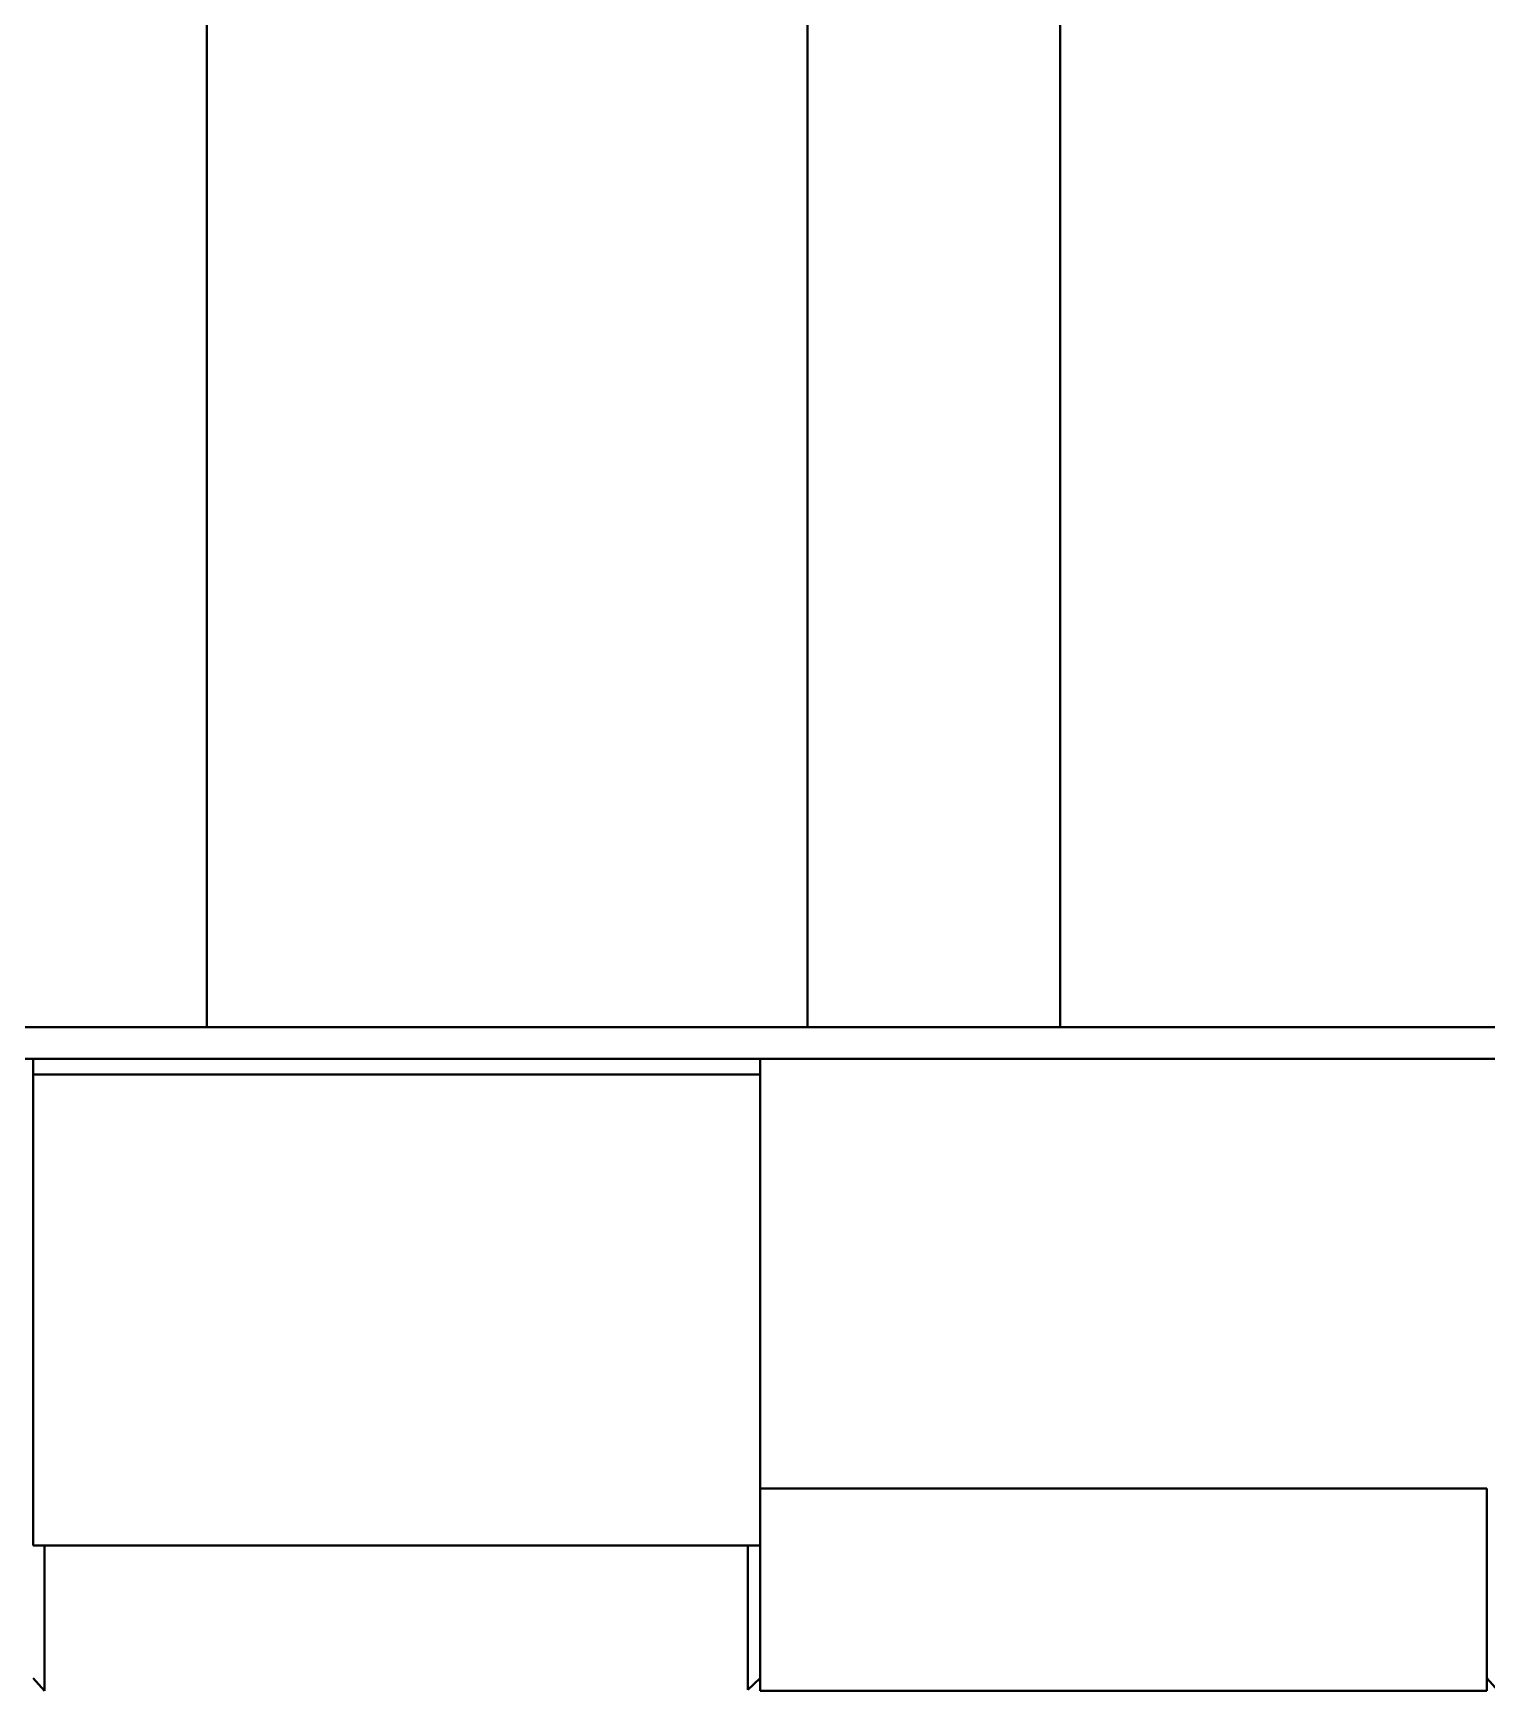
# Model space of a CAD drawing. Header units: millimetres. Extents: x 30271 to 35001, y 5679 to 9007.
# Drawn here: x 31073.2 to 31303.2, y 7724.3 to 7986.6 of the extents above; entities that cross this region are included whole.
import ezdxf

# ---------------------------------------------------------------- set-up
doc = ezdxf.new("R2010")
doc.units = ezdxf.units.MM
doc.linetypes.add('K5LT_BASIC', pattern=[0])
doc.layers.add('0 VIEW0', color=7, linetype='Continuous')

msp = doc.modelspace()

# ---------------------------------------------------------------- linework, layer by layer
at = {"layer": '0 VIEW0', "color": 5, "linetype": 'K5LT_BASIC', "lineweight": 40}
for p, q in [((31100.734, 8529.284), (31100.734, 7829.284)), ((31195.734, 8529.284), (31195.734, 7829.284)), ((31235.734, 8380.518), (31235.734, 7829.284)), ((31500.734, 7829.284), (31058.497, 7829.284)), ((31500.734, 7824.284), (31065.742, 7824.284)), ((31188.234, 7824.284), (31073.234, 7824.284)), ((31073.234, 7824.284), (31073.234, 7821.784)), ((31188.234, 7824.284), (31188.234, 7821.784)), ((31188.234, 7821.784), (31073.234, 7821.784)), ((31073.234, 7821.784), (31073.234, 7747.305)), ((31188.234, 7747.305), (31188.234, 7821.784)), ((31188.234, 7756.284), (31303.234, 7756.284)), ((31303.234, 7756.284), (31303.234, 7724.284)), ((31073.234, 7747.305), (31188.234, 7747.305)), ((31075.008, 7747.305), (31075.008, 7724.284)), ((31186.29, 7747.305), (31186.29, 7724.448)), ((31188.234, 7747.305), (31188.234, 7724.284)), ((31073.234, 7726.284), (31075.008, 7724.284)), ((31186.29, 7724.448), (31188.234, 7726.284)), ((31188.234, 7724.284), (31303.234, 7724.284)), ((31303.234, 7726.284), (31305.008, 7724.284))]:
    msp.add_line(p, q, dxfattribs=at)

doc.saveas('drawing.dxf')
